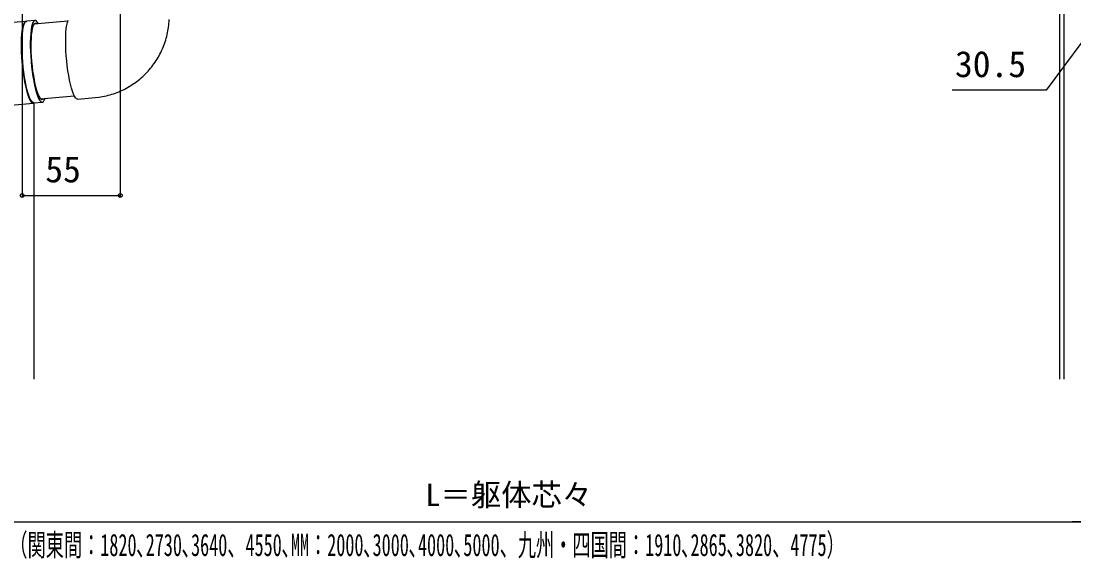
# Model space of a CAD drawing. Units: millimetres, scale not verified. Extents: x -875 to 875, y -1304 to 1296.
# Drawn here: x -572 to 18, y -162 to 140 of the extents above; entities that cross this region are included whole.
import ezdxf
from ezdxf.enums import TextEntityAlignment as Align

# ---------------------------------------------------------------- set-up
doc = ezdxf.new("R2010")
doc.units = ezdxf.units.MM
doc.header["$LTSCALE"] = 8
for name, color, linetype in [('0-3_YKK_12', 2, 'Continuous'), ('0-4_YKK_13', 4, 'Continuous'), ('0-5_YKK_D', 6, 'Continuous')]:
    doc.layers.add(name, color=color, linetype=linetype)
doc.styles.add('ＭＳ ゴシック', font='')
doc.styles.get('ＭＳ ゴシック').set_extended_font_data('MS Gothic')

msp = doc.modelspace()

# ---------------------------------------------------------------- linework, layer by layer
at = {"layer": '0-3_YKK_12'}
for p, q in [((12.5, 229.803), (12.5, -60.897)), ((-565, 94.016), (-565, -60.897))]:
    msp.add_line(p, q, dxfattribs=at)
msp.add_lwpolyline([(10, 285.103), (10, 191.103), (10, -60.897)], dxfattribs=at)
at = {"layer": '0-4_YKK_13'}
for p, q in [((-569.464, 139.778), (-583.905, 138.493)), ((-564.323, 140.236), (-568.974, 139.822)), ((-546.006, 139.859), (-564.901, 138.177)), ((-561.176, 96.342), (-542.282, 98.024)), ((-540.386, 96.185), (-530.595, 97.057)), ((-579.826, 92.674), (-565.385, 93.96)), ((-564.895, 94.003), (-560.245, 94.417))]:
    msp.add_line(p, q, dxfattribs=at)
for points in [[(-569.301, 139.776), (-569.657, 139.736), (-570.155, 139.376), (-570.61, 138.66), (-571.015, 137.601), (-571.363, 136.215), (-571.649, 134.523), (-571.868, 132.554), (-572.017, 130.337), (-572.094, 127.907), (-572.097, 125.304), (-572.027, 122.567), (-571.884, 119.741), (-571.67, 116.869)], [(-564.895, 94.003), (-565.235, 94.045), (-565.795, 94.406), (-566.373, 95.122), (-566.96, 96.181), (-567.546, 97.567), (-568.123, 99.258), (-568.681, 101.228), (-569.212, 103.445), (-569.707, 105.874), (-570.157, 108.478), (-570.557, 111.214), (-570.9, 114.041), (-571.181, 116.913), (-571.394, 119.784), (-571.537, 122.611), (-571.608, 125.347), (-571.605, 127.951), (-571.528, 130.38), (-571.379, 132.597), (-571.159, 134.567), (-570.873, 136.258), (-570.525, 137.644), (-570.121, 138.704), (-569.666, 139.419), (-569.168, 139.78), (-568.974, 139.822)], [(-562.428, 138.397), (-562.846, 139.118), (-563.424, 139.833), (-563.984, 140.194), (-564.517, 140.194), (-565.015, 139.833), (-565.47, 139.118), (-565.875, 138.058), (-566.223, 136.672), (-566.509, 134.981), (-566.728, 133.011), (-566.877, 130.794), (-566.954, 128.365), (-566.957, 125.761), (-566.887, 123.025), (-566.744, 120.198), (-566.53, 117.327)], [(-563.392, 138.311), (-563.729, 138.547), (-564.243, 138.634), (-564.724, 138.372), (-565.165, 137.764), (-565.559, 136.821), (-565.9, 135.557), (-566.181, 133.994), (-566.397, 132.158), (-566.547, 130.077), (-566.626, 127.788), (-566.634, 125.327), (-566.571, 122.734), (-566.437, 120.053), (-566.235, 117.327)], [(-540.386, 96.185), (-540.455, 96.182), (-541.003, 96.363), (-541.573, 96.902), (-542.157, 97.791), (-542.744, 99.016), (-543.327, 100.558), (-543.896, 102.392), (-544.441, 104.489), (-544.955, 106.817), (-545.428, 109.339), (-545.855, 112.014), (-546.227, 114.801), (-546.539, 117.656), (-546.787, 120.533), (-546.965, 123.388), (-547.072, 126.175), (-547.106, 128.85), (-547.066, 131.372), (-546.953, 133.699), (-546.768, 135.797), (-546.515, 137.631), (-546.197, 139.173), (-545.82, 140.398)], [(-495.848, 118.634), (-495.302, 119.545), (-494.777, 120.469), (-494.274, 121.404), (-493.792, 122.352), (-493.332, 123.309), (-492.894, 124.278), (-492.479, 125.256), (-492.086, 126.244), (-491.716, 127.24), (-491.369, 128.245), (-491.045, 129.258), (-490.744, 130.277), (-490.467, 131.304), (-490.214, 132.337), (-489.984, 133.375), (-489.778, 134.418), (-489.596, 135.466), (-489.438, 136.517), (-489.305, 137.573), (-489.195, 138.63), (-489.109, 139.691), (-489.047, 140.752)], [(-530.595, 97.057), (-528.491, 97.298), (-527.443, 97.447), (-526.399, 97.625), (-525.36, 97.831), (-524.326, 98.062), (-523.297, 98.316), (-522.274, 98.592), (-521.259, 98.893), (-520.25, 99.216), (-519.249, 99.564), (-518.257, 99.935), (-517.273, 100.33), (-516.299, 100.747), (-515.335, 101.187), (-514.381, 101.649), (-513.438, 102.133), (-512.507, 102.639), (-511.587, 103.167), (-510.68, 103.716), (-509.786, 104.286), (-508.906, 104.877), (-508.039, 105.488), (-507.187, 106.12), (-506.349, 106.771), (-505.527, 107.441), (-504.721, 108.13), (-503.93, 108.838), (-503.157, 109.564), (-502.4, 110.308), (-501.66, 111.069), (-500.939, 111.848), (-500.235, 112.643), (-499.55, 113.454), (-498.884, 114.28), (-498.237, 115.122), (-497.61, 115.979), (-497.002, 116.85), (-496.415, 117.735), (-495.848, 118.634)], [(-571.67, 116.869), (-571.39, 113.997), (-571.047, 111.171), (-570.647, 108.434), (-570.196, 105.831), (-569.701, 103.401), (-569.171, 101.184), (-568.613, 99.215), (-568.036, 97.523), (-567.45, 96.137), (-566.863, 95.078), (-566.285, 94.362), (-565.725, 94.002), (-565.385, 93.96)], [(-566.53, 117.327), (-566.25, 114.455), (-565.907, 111.628), (-565.507, 108.892), (-565.056, 106.288), (-564.561, 103.859), (-564.031, 101.642), (-563.473, 99.672), (-562.896, 97.981), (-562.309, 96.595), (-561.723, 95.536), (-561.145, 94.82), (-560.584, 94.459), (-560.051, 94.459), (-559.553, 94.82), (-559.098, 95.536), (-558.704, 96.562)], [(-566.235, 117.327), (-565.968, 114.6), (-565.641, 111.919), (-565.258, 109.326), (-564.827, 106.865), (-564.354, 104.576), (-563.847, 102.496), (-563.314, 100.659), (-562.765, 99.096), (-562.207, 97.833), (-561.651, 96.889), (-561.105, 96.281), (-560.579, 96.019), (-560.08, 96.107), (-559.668, 96.476)]]:
    msp.add_lwpolyline(points, dxfattribs=at)
at = {"layer": '0-5_YKK_D'}
for p, q in [((-516.5, 285.403), (-516.5, 41.103)), ((-571.5, 220.403), (-571.5, 41.103)), ((-571.5, 42.103), (-516.5, 42.103)), ((-585, -140.897), (30, -140.897)), ((47.5, -140.897), (17.189, -140.897))]:
    msp.add_line(p, q, dxfattribs=at)
msp.add_lwpolyline([(32.25, 141.103), (2.544, 101.103), (-50.047, 101.103)], dxfattribs=at)
for centre in [(-571.5, 42.103), (-516.5, 42.103)]:
    msp.add_circle(centre, 1.075, dxfattribs=at)

# ---------------------------------------------------------------- texts
at = {"layer": '0-5_YKK_D', "style": 'ＭＳ ゴシック'}
for s, height, p in [('30.5', 14.66, (-48.524, 104.103)), ('55', 14.66, (-558.545, 45.103)), ('L＝躯体芯々', 12.46, (-345.403, -135.676))]:
    msp.add_text(s, height=height, dxfattribs=at).set_placement(p, align=Align.BOTTOM_LEFT)
at = {"layer": '0-5_YKK_D', "style": 'ＭＳ ゴシック', "width": 0.6}
msp.add_text('（関東間：1820､2730､3640、4550､MM：2000､3000､4000､5000、九州・四国間：1910､2865､3820、4775）', height=12.46, dxfattribs=at).set_placement((-578.706, -163.795), align=Align.BOTTOM_LEFT)

doc.saveas('drawing.dxf')
